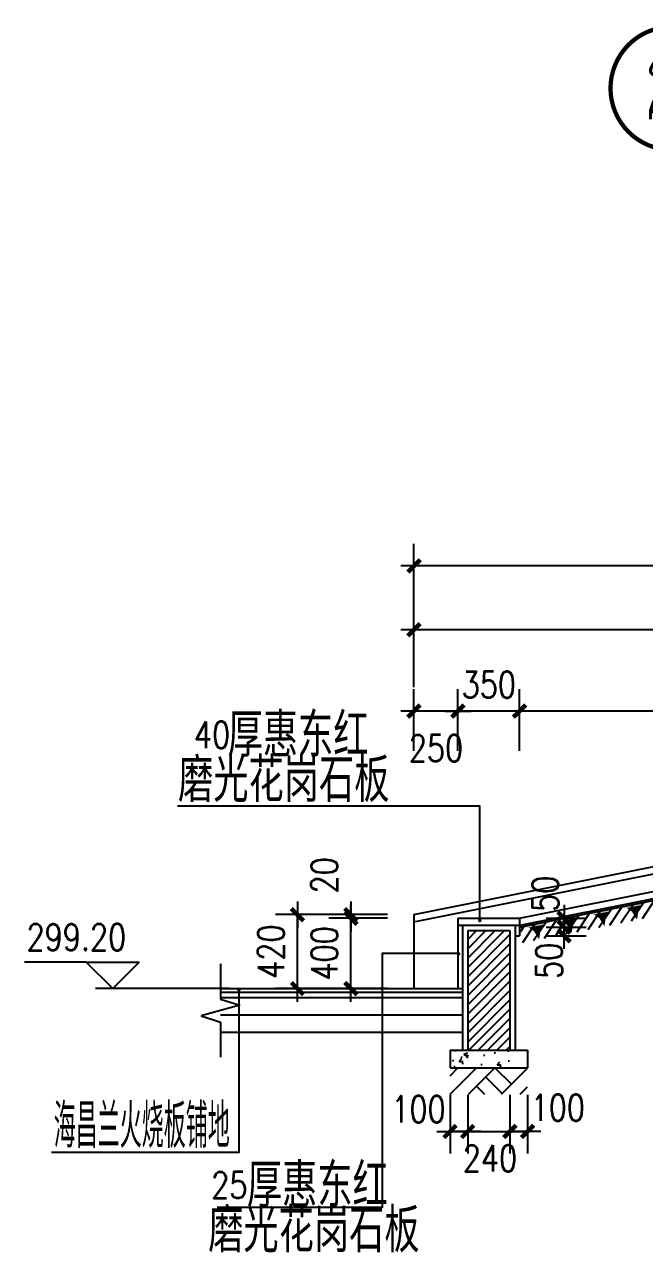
# Model space of a CAD drawing. Extents: x 0 to 11014425, y 0 to 2581013.
# Drawn here: x 10994411 to 11001450, y 2535369 to 2549317 of the extents above; entities that cross this region are included whole.
import ezdxf
from ezdxf.enums import TextEntityAlignment as Align

# ---------------------------------------------------------------- set-up
doc = ezdxf.new("R2010")
doc.units = 0
doc.header["$LTSCALE"] = 4000
doc.header["$MEASUREMENT"] = 0
doc.header["$PDMODE"] = 34
doc.linetypes.add('CONTINOUS', pattern=[0])
doc.linetypes.add('DASH', pattern=[0.35, 0.25, -0.1])
doc.layers.get('0').update_dxf_attribs({"color": 253, "linetype": 'DASH'})
doc.layers.get('DEFPOINTS').update_dxf_attribs({"linetype": 'CONTINUOUS'})
for name, color, linetype in [('1', 2, 'CONTINUOUS'), ('OTHER', 7, 'CONTINUOUS'), ('PUB_DIM', 3, 'CONTINUOUS'), ('PUB_HATCH', 7, 'CONTINUOUS'), ('PUB_TEXT', 7, 'CONTINUOUS'), ('PUB_TITLE', 4, 'CONTINUOUS')]:
    doc.layers.add(name, color=color, linetype=linetype)
doc.styles.add('_HZTXT', font='txt.shx', dxfattribs={"width": 0.8, "bigfont": 'HZTXT.shx'})
doc.styles.add('COMP', font='COMPLEX', dxfattribs={"bigfont": 'hztxt'})
doc.styles.add('DIM_FONT', font='SIMPLEX.shx', dxfattribs={"width": 0.8})
doc.dimstyles.new('DIMN50', dxfattribs={"dimscale": 0.5, "dimtxt": 300, "dimasz": 1, "dimexe": 250, "dimexo": 300, "dimgap": 150, "dimtad": 1, "dimdec": 0, "dimzin": 0, "dimtxsty": 'DIM_FONT', "dimblk": '_DIMX', "dimcen": 0.09, "dimclrt": 7, "dimazin": 3, "dimtfac": 1, "dimtdec": 0, "dimtix": 1, "dimtmove": 0, "dimatfit": 3, "dimtolj": 1, "dimtzin": 0})

# ---------------------------------------------------------------- blocks, each defined once
blk = doc.blocks.new('_INDEX1')
at = {"const_width": 0.035}
blk.add_lwpolyline([(-0.5, 0, 1), (0.5, 0, 1)], format="xyb", close=True, dxfattribs=at)
at = {"style": 'COMP', "width": 2.333333}
blk.add_attdef('1', text='', height=0.5, dxfattribs=at).set_placement((-0.25, -0.25), (0.25, -0.25), align=Align.FIT)
blk = doc.blocks.new('_DIMX')
blk.add_line((-150, 0), (150, 0))
at = {"const_width": 50}
blk.add_lwpolyline([(-70, -70), (70, 70)], dxfattribs=at)
blk = doc.blocks.new('*D330')
at = {"color": 0, "linetype": 'BYBLOCK'}
for p, q in [((11053466.4, 2550383), (11053466.4, 2550734)), ((11053716.4, 2550383), (11053716.4, 2550734)), ((11053715.9, 2550609), (11053466.9, 2550609))]:
    blk.add_line(p, q, dxfattribs=at)
at = {"layer": 'DEFPOINTS', "color": 0, "linetype": 'BYBLOCK'}
for p in [(11053466.4, 2550609), (11053466.4, 2550233), (11053716.4, 2550233)]:
    blk.add_point(p, dxfattribs=at)
at = {"color": 0, "linetype": 'BYBLOCK', "xscale": 0.5, "yscale": 0.5, "zscale": 0.5, "rotation": 180}
blk.add_blockref('_DIMX', (11053466.4, 2550609), dxfattribs=at)
at = {"color": 0, "linetype": 'BYBLOCK', "xscale": 0.5, "yscale": 0.5, "zscale": 0.5}
blk.add_blockref('_DIMX', (11053716.4, 2550609), dxfattribs=at)
at = {"color": 7, "linetype": 'BYBLOCK', "insert": (11053591.4, 2550398.4), "char_height": 150, "attachment_point": 5, "style": 'DIM_FONT'}
blk.add_mtext('\\A1;250', dxfattribs=at)
blk = doc.blocks.new('*D331')
at = {"color": 0, "linetype": 'BYBLOCK'}
for p, q in [((11053716.4, 2550383), (11053716.4, 2550734)), ((11054066.4, 2550383), (11054066.4, 2550734)), ((11053715.9, 2550609), (11053715.4, 2550609)), ((11054066.4, 2550609), (11053716.4, 2550609)), ((11054066.9, 2550609), (11054067.4, 2550609))]:
    blk.add_line(p, q, dxfattribs=at)
at = {"layer": 'DEFPOINTS', "color": 0, "linetype": 'BYBLOCK'}
for p in [(11053716.4, 2550609), (11053716.4, 2550233), (11054066.4, 2550233)]:
    blk.add_point(p, dxfattribs=at)
at = {"color": 0, "linetype": 'BYBLOCK', "xscale": 0.5, "yscale": 0.5, "zscale": 0.5}
blk.add_blockref('_DIMX', (11053716.4, 2550609), dxfattribs=at)
at = {"color": 0, "linetype": 'BYBLOCK', "xscale": 0.5, "yscale": 0.5, "zscale": 0.5, "rotation": 180}
blk.add_blockref('_DIMX', (11054066.4, 2550609), dxfattribs=at)
at = {"color": 7, "linetype": 'BYBLOCK', "insert": (11053891.4, 2550759), "char_height": 150, "attachment_point": 5, "style": 'DIM_FONT'}
blk.add_mtext('\\A1;350', dxfattribs=at)
blk = doc.blocks.new('*D332')
at = {"color": 0, "linetype": 'BYBLOCK'}
for p, q in [((11053466.4, 2550745.1), (11053466.4, 2551195.9)), ((11057866.4, 2550745.1), (11057866.4, 2551195.9)), ((11057865.9, 2551070.9), (11053466.9, 2551070.9))]:
    blk.add_line(p, q, dxfattribs=at)
at = {"layer": 'DEFPOINTS', "color": 0, "linetype": 'BYBLOCK'}
for p in [(11053466.4, 2551070.9), (11053466.4, 2550595.1), (11057866.4, 2550595.1)]:
    blk.add_point(p, dxfattribs=at)
at = {"color": 0, "linetype": 'BYBLOCK', "xscale": 0.5, "yscale": 0.5, "zscale": 0.5, "rotation": 180}
blk.add_blockref('_DIMX', (11053466.4, 2551070.9), dxfattribs=at)
at = {"color": 0, "linetype": 'BYBLOCK', "xscale": 0.5, "yscale": 0.5, "zscale": 0.5}
blk.add_blockref('_DIMX', (11057866.4, 2551070.9), dxfattribs=at)
at = {"color": 7, "linetype": 'BYBLOCK', "insert": (11055666.4, 2551220.9), "char_height": 150, "attachment_point": 5, "style": 'DIM_FONT'}
blk.add_mtext('\\A1;4400', dxfattribs=at)
blk = doc.blocks.new('*D334')
at = {"color": 0, "linetype": 'BYBLOCK'}
for p, q in [((11053466.4, 2551107.6), (11053466.4, 2551558.5)), ((11058766.4, 2551107.6), (11058766.4, 2551558.5)), ((11058765.9, 2551433.5), (11053466.9, 2551433.5))]:
    blk.add_line(p, q, dxfattribs=at)
at = {"layer": 'DEFPOINTS', "color": 0, "linetype": 'BYBLOCK'}
for p in [(11053466.4, 2551433.5), (11053466.4, 2550957.6), (11058766.4, 2550957.6)]:
    blk.add_point(p, dxfattribs=at)
at = {"color": 0, "linetype": 'BYBLOCK', "xscale": 0.5, "yscale": 0.5, "zscale": 0.5, "rotation": 180}
blk.add_blockref('_DIMX', (11053466.4, 2551433.5), dxfattribs=at)
at = {"color": 0, "linetype": 'BYBLOCK', "xscale": 0.5, "yscale": 0.5, "zscale": 0.5}
blk.add_blockref('_DIMX', (11058766.4, 2551433.5), dxfattribs=at)
at = {"color": 7, "linetype": 'BYBLOCK', "insert": (11056116.4, 2551583.5), "char_height": 150, "attachment_point": 5, "style": 'DIM_FONT'}
blk.add_mtext('\\A1;5300', dxfattribs=at)
blk = doc.blocks.new('*D335')
at = {"color": 0, "linetype": 'BYBLOCK'}
for p, q in [((11054066.4, 2550383), (11054066.4, 2550734)), ((11057066.4, 2550383), (11057066.4, 2550734)), ((11057065.9, 2550609), (11054066.9, 2550609))]:
    blk.add_line(p, q, dxfattribs=at)
at = {"layer": 'DEFPOINTS', "color": 0, "linetype": 'BYBLOCK'}
for p in [(11054066.4, 2550609), (11054066.4, 2550233), (11057066.4, 2550233)]:
    blk.add_point(p, dxfattribs=at)
at = {"color": 0, "linetype": 'BYBLOCK', "xscale": 0.5, "yscale": 0.5, "zscale": 0.5, "rotation": 180}
blk.add_blockref('_DIMX', (11054066.4, 2550609), dxfattribs=at)
at = {"color": 0, "linetype": 'BYBLOCK', "xscale": 0.5, "yscale": 0.5, "zscale": 0.5}
blk.add_blockref('_DIMX', (11057066.4, 2550609), dxfattribs=at)
at = {"color": 7, "linetype": 'BYBLOCK', "insert": (11055566.4, 2550759), "char_height": 150, "attachment_point": 5, "style": 'DIM_FONT'}
blk.add_mtext('\\A1;3000', dxfattribs=at)
blk = doc.blocks.new('*D336')
at = {"color": 0, "linetype": 'BYBLOCK'}
for p, q in [((11053316.4, 2549433), (11052983.1, 2549433)), ((11053108.1, 2549433.5), (11053108.1, 2549434)), ((11053108.1, 2549033), (11053108.1, 2549433)), ((11053316.4, 2549033), (11052983.1, 2549033)), ((11053108.1, 2549032.5), (11053108.1, 2549032))]:
    blk.add_line(p, q, dxfattribs=at)
at = {"layer": 'DEFPOINTS', "color": 0, "linetype": 'BYBLOCK'}
for p in [(11053108.1, 2549433), (11053466.4, 2549433), (11053466.4, 2549033)]:
    blk.add_point(p, dxfattribs=at)
at = {"color": 0, "linetype": 'BYBLOCK', "xscale": 0.5, "yscale": 0.5, "zscale": 0.5}
for p, rotation in [((11053108.1, 2549433), 270), ((11053108.1, 2549033), 90)]:
    blk.add_blockref('_DIMX', p, dxfattribs=dict(at, rotation=rotation))
at = {"color": 7, "linetype": 'BYBLOCK', "insert": (11052958.1, 2549233), "char_height": 150, "attachment_point": 5, "rotation": 90, "style": 'DIM_FONT'}
blk.add_mtext('\\A1;400', dxfattribs=at)
blk = doc.blocks.new('*D337')
at = {"color": 0, "linetype": 'BYBLOCK'}
for p, q in [((11053316.4, 2549453), (11052983.1, 2549453)), ((11053316.4, 2549433), (11052983.1, 2549433)), ((11053108.1, 2549453.5), (11053108.1, 2549454)), ((11053108.1, 2549433), (11053108.1, 2549453)), ((11053108.1, 2549433), (11053108.1, 2549453)), ((11053108.1, 2549432.5), (11053108.1, 2549432))]:
    blk.add_line(p, q, dxfattribs=at)
at = {"layer": 'DEFPOINTS', "color": 0, "linetype": 'BYBLOCK'}
for p in [(11053108.1, 2549453), (11053466.4, 2549453), (11053466.4, 2549433)]:
    blk.add_point(p, dxfattribs=at)
at = {"color": 0, "linetype": 'BYBLOCK', "xscale": 0.5, "yscale": 0.5, "zscale": 0.5}
for p, rotation in [((11053108.1, 2549453), 270), ((11053108.1, 2549433), 90)]:
    blk.add_blockref('_DIMX', p, dxfattribs=dict(at, rotation=rotation))
at = {"color": 7, "linetype": 'BYBLOCK', "insert": (11052958.1, 2549676.2), "char_height": 150, "attachment_point": 5, "rotation": 90, "style": 'DIM_FONT'}
blk.add_mtext('\\A1;20', dxfattribs=at)
blk = doc.blocks.new('*D340')
at = {"color": 0, "linetype": 'BYBLOCK'}
for p, q in [((11053012.8, 2549453), (11052679.6, 2549453)), ((11052804.6, 2549453.5), (11052804.6, 2549454)), ((11052804.6, 2549033), (11052804.6, 2549453)), ((11053012.8, 2549033), (11052679.6, 2549033)), ((11052804.6, 2549032.5), (11052804.6, 2549032))]:
    blk.add_line(p, q, dxfattribs=at)
at = {"layer": 'DEFPOINTS', "color": 0, "linetype": 'BYBLOCK'}
for p in [(11052804.6, 2549453), (11053162.8, 2549453), (11053162.8, 2549033)]:
    blk.add_point(p, dxfattribs=at)
at = {"color": 0, "linetype": 'BYBLOCK', "xscale": 0.5, "yscale": 0.5, "zscale": 0.5}
for p, rotation in [((11052804.6, 2549453), 270), ((11052804.6, 2549033), 90)]:
    blk.add_blockref('_DIMX', p, dxfattribs=dict(at, rotation=rotation))
at = {"color": 7, "linetype": 'BYBLOCK', "insert": (11052654.6, 2549243), "char_height": 150, "attachment_point": 5, "rotation": 90, "style": 'DIM_FONT'}
blk.add_mtext('\\A1;420', dxfattribs=at)
blk = doc.blocks.new('*D342')
at = {"color": 0, "linetype": 'BYBLOCK'}
for p, q in [((11053671.4, 2540155.7), (11053671.4, 2539821.8)), ((11053771.4, 2540155.7), (11053771.4, 2539821.8)), ((11053670.9, 2539946.8), (11053670.4, 2539946.8)), ((11053671.4, 2539946.8), (11053771.4, 2539946.8)), ((11053671.4, 2539946.8), (11053771.4, 2539946.8)), ((11053771.9, 2539946.8), (11053772.4, 2539946.8))]:
    blk.add_line(p, q, dxfattribs=at)
at = {"layer": 'DEFPOINTS', "color": 0, "linetype": 'BYBLOCK'}
for p in [(11053671.4, 2540305.7), (11053771.4, 2540305.7), (11053771.4, 2539946.8)]:
    blk.add_point(p, dxfattribs=at)
at = {"color": 0, "linetype": 'BYBLOCK', "xscale": 0.5, "yscale": 0.5, "zscale": 0.5}
blk.add_blockref('_DIMX', (11053671.4, 2539946.8), dxfattribs=at)
at = {"color": 0, "linetype": 'BYBLOCK', "xscale": 0.5, "yscale": 0.5, "zscale": 0.5, "rotation": 180}
blk.add_blockref('_DIMX', (11053771.4, 2539946.8), dxfattribs=at)
at = {"color": 7, "linetype": 'BYBLOCK', "insert": (11053492.2, 2540073.2), "char_height": 150, "attachment_point": 5, "style": 'DIM_FONT'}
blk.add_mtext('\\A1;100', dxfattribs=at)
blk = doc.blocks.new('*D343')
at = {"color": 0, "linetype": 'BYBLOCK'}
for p, q in [((11053771.4, 2540155.7), (11053771.4, 2539821.8)), ((11054011.4, 2540155.7), (11054011.4, 2539821.8)), ((11053771.9, 2539946.8), (11054010.9, 2539946.8))]:
    blk.add_line(p, q, dxfattribs=at)
at = {"layer": 'DEFPOINTS', "color": 0, "linetype": 'BYBLOCK'}
for p in [(11053771.4, 2540305.7), (11054011.4, 2540305.7), (11054011.4, 2539946.8)]:
    blk.add_point(p, dxfattribs=at)
at = {"color": 0, "linetype": 'BYBLOCK', "xscale": 0.5, "yscale": 0.5, "zscale": 0.5, "rotation": 180}
blk.add_blockref('_DIMX', (11053771.4, 2539946.8), dxfattribs=at)
at = {"color": 0, "linetype": 'BYBLOCK', "xscale": 0.5, "yscale": 0.5, "zscale": 0.5}
blk.add_blockref('_DIMX', (11054011.4, 2539946.8), dxfattribs=at)
at = {"color": 7, "linetype": 'BYBLOCK', "insert": (11053898, 2539794), "char_height": 150, "attachment_point": 5, "style": 'DIM_FONT'}
blk.add_mtext('\\A1;240', dxfattribs=at)
blk = doc.blocks.new('*D344')
at = {"color": 0, "linetype": 'BYBLOCK'}
for p, q in [((11054011.4, 2540155.7), (11054011.4, 2539821.8)), ((11054111.4, 2540155.7), (11054111.4, 2539821.8)), ((11054010.9, 2539946.8), (11054010.4, 2539946.8)), ((11054011.4, 2539946.8), (11054111.4, 2539946.8)), ((11054011.4, 2539946.8), (11054111.4, 2539946.8)), ((11054111.9, 2539946.8), (11054112.4, 2539946.8))]:
    blk.add_line(p, q, dxfattribs=at)
at = {"layer": 'DEFPOINTS', "color": 0, "linetype": 'BYBLOCK'}
for p in [(11054011.4, 2540305.7), (11054111.4, 2540305.7), (11054111.4, 2539946.8)]:
    blk.add_point(p, dxfattribs=at)
at = {"color": 0, "linetype": 'BYBLOCK', "xscale": 0.5, "yscale": 0.5, "zscale": 0.5}
blk.add_blockref('_DIMX', (11054011.4, 2539946.8), dxfattribs=at)
at = {"color": 0, "linetype": 'BYBLOCK', "xscale": 0.5, "yscale": 0.5, "zscale": 0.5, "rotation": 180}
blk.add_blockref('_DIMX', (11054111.4, 2539946.8), dxfattribs=at)
at = {"color": 7, "linetype": 'BYBLOCK', "insert": (11054283.2, 2540082), "char_height": 150, "attachment_point": 5, "style": 'DIM_FONT'}
blk.add_mtext('\\A1;100', dxfattribs=at)
blk = doc.blocks.new('*D354')
at = {"color": 0, "linetype": 'BYBLOCK'}
for p, q in [((11054216.4, 2541107.9), (11054443.4, 2541107.9)), ((11054216.4, 2541058.2), (11054443.4, 2541058.2)), ((11054318.4, 2541108.4), (11054318.4, 2541108.9)), ((11054318.4, 2541058.2), (11054318.4, 2541107.9)), ((11054318.4, 2541058.2), (11054318.4, 2541107.9)), ((11054318.4, 2541057.7), (11054318.4, 2541057.2))]:
    blk.add_line(p, q, dxfattribs=at)
at = {"layer": 'DEFPOINTS', "color": 0, "linetype": 'BYBLOCK'}
for p in [(11054066.4, 2541107.9), (11054066.4, 2541058.2), (11054318.4, 2541107.9)]:
    blk.add_point(p, dxfattribs=at)
at = {"color": 0, "linetype": 'BYBLOCK', "xscale": 0.5, "yscale": 0.5, "zscale": 0.5}
for p, rotation in [((11054318.4, 2541107.9), 270), ((11054318.4, 2541058.2), 90)]:
    blk.add_blockref('_DIMX', p, dxfattribs=dict(at, rotation=rotation))
at = {"color": 7, "linetype": 'BYBLOCK', "insert": (11054233.5, 2540916), "char_height": 150, "attachment_point": 5, "rotation": 90, "style": 'DIM_FONT'}
blk.add_mtext('\\A1;50', dxfattribs=at)
blk = doc.blocks.new('*D355')
at = {"color": 0, "linetype": 'BYBLOCK'}
for p, q in [((11054216.4, 2541158.2), (11054443.4, 2541158.2)), ((11054318.4, 2541158.7), (11054318.4, 2541159.2)), ((11054318.4, 2541107.9), (11054318.4, 2541158.2)), ((11054318.4, 2541107.9), (11054318.4, 2541158.2)), ((11054216.4, 2541107.9), (11054443.4, 2541107.9)), ((11054318.4, 2541107.4), (11054318.4, 2541106.9))]:
    blk.add_line(p, q, dxfattribs=at)
at = {"layer": 'DEFPOINTS', "color": 0, "linetype": 'BYBLOCK'}
for p in [(11054066.4, 2541158.2), (11054318.4, 2541158.2), (11054066.4, 2541107.9)]:
    blk.add_point(p, dxfattribs=at)
at = {"color": 0, "linetype": 'BYBLOCK', "xscale": 0.5, "yscale": 0.5, "zscale": 0.5}
for p, rotation in [((11054318.4, 2541158.2), 270), ((11054318.4, 2541107.9), 90)]:
    blk.add_blockref('_DIMX', p, dxfattribs=dict(at, rotation=rotation))
at = {"color": 7, "linetype": 'BYBLOCK', "insert": (11054212, 2541296.8), "char_height": 150, "attachment_point": 5, "rotation": 90, "style": 'DIM_FONT'}
blk.add_mtext('\\A1;50', dxfattribs=at)
blk = doc.blocks.new('A$C303E2224')
at = {"layer": 'PUB_DIM', "linetype": 'CONTINOUS'}
h = blk.add_hatch(dxfattribs=at)
h.set_pattern_fill('ANSI31', color=8, scale=300, style=0)
h.set_pattern_definition([(45, (-11051252.53, -2539217.196), (-26.5165043, 26.5165043), [])])
h.paths.add_polyline_path([(2758.8, 1871), (2518.8, 1871), (2518.8, 1191), (2758.8, 1191)])
h = blk.add_hatch(dxfattribs=at)
h.set_pattern_fill('AN33C', color=8, scale=300, style=0)
h.set_pattern_definition([(50, (-11051252.53, -2539217.2), (215.1780548, -18.8256405), [22.5, -247.5]), (355, (-11051252.53, -2539217.2), (-41.6254, 225.65764), [18, -198]), (100.4514, (-11051234.6, -2539218.76), (173.5528145, 206.8318626), [19.122057, -210.3426336]), (46.1842, (-11051252.53, -2539157.2), (320.1723146, -49.655704), [33.75, -371.25]), (96.6356, (-11051225.85, -2539161.33), (280.398812, 292.235361), [28.683086, -315.5139]), (351.1842, (-11051252.53, -2539157.2), (280.398584, 292.23558), [27, -297]), (21, (-11051222.53, -2539172.2), (179.0721156, -120.7856672), [22.5, -247.5]), (326, (-11051222.53, -2539172.2), (72.9945996, 217.5450135), [18, -198]), (71.4514, (-11051207.6, -2539182.26), (252.0667886, 96.759149), [19.122057, -210.3426336]), (37.5, (-11051252.53, -2539217.196), (3.6479566, 99.86815615), [0, -195.6, 0, -201, 0, -198.75]), (7.5, (-11051252.53, -2539217.2), (78.9208612, 118.3235136), [0, -114.6, 0, -191.1, 0, -75.75]), (327.5, (-11051319.43, -2539217.196), (160.14673085, -6.7664615), [0, -75, 0, -234, 0, -310.5]), (317.5, (-11051349.43, -2539217.2), (174.9558508, 30.0314947), [0, -97.5, 0, -155.4, 0, -220.5])])
h.paths.add_polyline_path([(2858.8, 1091), (2858.8, 1191), (2418.8, 1191), (2418.8, 1091)])
at = {"layer": '1', "color": 4, "linetype": 'CONTINOUS'}
for p, q in [((2813.9, 1941), (5813.9, 2541)), ((2463.9, 1941), (2813.9, 1941)), ((2788.9, 1841), (2813.9, 1841)), ((1115.7, 1541), (2488.9, 1541))]:
    blk.add_line(p, q, dxfattribs=at)
at = {"layer": '1', "color": 3, "linetype": 'CONTINOUS'}
blk.add_line((1115.7, 1521), (2488.9, 1521), dxfattribs=at)
at = {"layer": '1', "color": 255, "linetype": 'CONTINOUS'}
for p, q in [((1115.7, 1491), (2488.9, 1491)), ((2418.8, 1191), (2858.8, 1191)), ((2418.8, 1091), (2858.8, 1091))]:
    blk.add_line(p, q, dxfattribs=at)
at = {"layer": '1', "color": 4, "linetype": 'CONTINOUS', "flags": 128}
for points in [[(2213.9, 1961), (6113.9, 2741)], [(2463.9, 1941), (2463.9, 1541)], [(2813.9, 1941), (2813.9, 1841)]]:
    blk.add_lwpolyline(points, dxfattribs=at)
at = {"layer": '1', "color": 255, "linetype": 'CONTINOUS', "flags": 128}
for points in [[(2518.8, 1871), (2518.8, 1191)], [(2758.8, 1871), (2758.8, 1191)], [(2418.8, 1191), (2418.8, 1091)], [(2858.8, 1191), (2858.8, 1091)]]:
    blk.add_lwpolyline(points, dxfattribs=at)
at = {"layer": 'OTHER', "linetype": 'CONTINOUS'}
for p, q in [((1115.7, 1681), (1115.7, 1481)), ((1115.7, 1481), (1225.7, 1446)), ((1225.7, 1446), (1005.7, 1386)), ((1005.7, 1386), (1115.7, 1351)), ((1115.7, 1351), (1115.7, 1151))]:
    blk.add_line(p, q, dxfattribs=at)
at = {"layer": 'PUB_DIM', "color": 3, "linetype": 'CONTINOUS'}
for p, q in [((2813.9, 1890.7), (5813.9, 2490.7)), ((2788.9, 1901), (2788.9, 1191)), ((353.7, 1691), (3, 1691)), ((503.7, 1541), (353.7, 1691)), ((353.7, 1691), (653.7, 1691)), ((653.7, 1691), (503.7, 1541))]:
    blk.add_line(p, q, dxfattribs=at)
at = {"layer": 'PUB_DIM', "linetype": 'CONTINOUS'}
for p, q in [((2488.9, 1391), (1115.7, 1391)), ((2488.9, 1291), (1115.7, 1291))]:
    blk.add_line(p, q, dxfattribs=at)
at = {"layer": 'PUB_DIM', "color": 3, "linetype": 'CONTINOUS', "flags": 128}
for points in [[(2221.7, 1921.8), (6121.7, 2701.8)], [(2463.9, 1901), (2817.8, 1901), (5813.9, 2500.2)], [(2488.9, 1901), (2488.9, 1191)]]:
    blk.add_lwpolyline(points, dxfattribs=at)
at = {"layer": 'PUB_DIM', "linetype": 'CONTINOUS', "flags": 128}
for points in [[(2587.5, 1923), (2587.5, 2577.8), (871.4, 2577.8)], [(2463.9, 1741), (2034.1, 1741), (2034.1, 296.9), (1095.9, 296.9)], [(1166.9, 1541), (405, 1541)]]:
    blk.add_lwpolyline(points, dxfattribs=at)
at = {"layer": 'PUB_DIM', "color": 4, "linetype": 'CONTINOUS', "flags": 128}
blk.add_lwpolyline([(2213.9, 1961), (2213.9, 1541)], dxfattribs=at)
at = {"layer": 'PUB_DIM', "linetype": 'CONTINOUS', "const_width": 9.75, "flags": 128}
for points in [[(2582.4, 1928.1, 1), (2592.7, 1928.1, 1)], [(2461.5, 1738.5, 1), (2471.7, 1738.5, 1)], [(1214.5, 1534.8, 1), (1224.7, 1534.8, 1)]]:
    blk.add_lwpolyline(points, format="xyb", close=True, dxfattribs=at)
at = {"layer": 'PUB_DIM', "color": 255, "linetype": 'CONTINOUS', "flags": 128}
blk.add_lwpolyline([(2518.8, 1871), (2758.8, 1871)], dxfattribs=at)
at = {"layer": 'PUB_DIM', "flags": 128}
blk.add_lwpolyline([(1219.6, 1534.8), (1219.6, 610.7), (156.7, 610.7)], dxfattribs=at)
at = {"layer": 'PUB_HATCH', "linetype": 'CONTINOUS'}
for p, q in [((3449.3, 1926), (3519.9, 2031.9)), ((3511, 1938.3), (3581.6, 2044.3)), ((3078.6, 1851.9), (3149.2, 1957.8)), ((3140.4, 1864.2), (3211, 1970.1)), ((3202.2, 1876.6), (3272.8, 1982.5)), ((3263.9, 1888.9), (3334.5, 1994.8)), ((3325.7, 1901.3), (3396.3, 2007.2)), ((3387.5, 1913.6), (3458.1, 2019.5)), ((2819.1, 1864.2), (2840.3, 1896)), ((2831.5, 1802.4), (2902.1, 1908.3)), ((2893.3, 1814.8), (2963.9, 1920.7)), ((2955.1, 1827.2), (3025.7, 1933.1)), ((3016.8, 1839.5), (3087.4, 1945.4)), ((2418.8, 1046), (2463.9, 1091)), ((2418.8, 941), (2568.9, 1091)), ((2523.9, 941), (2673.9, 1091)), ((2673.9, 1091), (2767.6, 997.3)), ((2711.4, 941), (2858.8, 1088.5)), ((2568.9, 986), (2613.9, 941)), ((2621.4, 1038.5), (2715.1, 944.8)), ((2816.4, 941), (2858.8, 983.5))]:
    blk.add_line(p, q, dxfattribs=at)
for points in [[(3369.8, 2001.9), (3555.2, 2039), (3421.9, 1998.5), (3508.4, 2015.8)], [(2999.2, 1927.8), (3184.5, 1964.8), (3051.2, 1924.4), (3137.7, 1941.7)], [(3184.5, 1964.8), (3369.8, 2001.9), (3236.6, 1961.5), (3323.1, 1978.8)], [(3236.6, 1961.5), (3323.1, 1978.8), (3266.4, 1940.8), (3303.5, 1948.2)], [(3421.9, 1998.5), (3508.4, 2015.8), (3451.7, 1977.9), (3488.8, 1985.3)], [(3451.7, 1977.9), (3488.8, 1985.3), (3480.2, 1932.2)], [(2813.9, 1890.7), (2999.2, 1927.8), (2865.9, 1887.3), (2952.4, 1904.6)], [(2865.9, 1887.3), (2952.4, 1904.6), (2895.7, 1866.7), (2932.8, 1874.1)], [(3051.2, 1924.4), (3137.7, 1941.7), (3081.1, 1903.8), (3118.1, 1911.2)], [(3081.1, 1903.8), (3118.1, 1911.2), (3109.5, 1858)], [(3266.4, 1940.8), (3303.5, 1948.2), (3294.8, 1895.1)], [(2895.7, 1866.7), (2932.8, 1874.1), (2924.2, 1821)]]:
    blk.add_solid(points, dxfattribs=at)
at = {"layer": 'PUB_DIM', "color": 7, "linetype": 'CONTINOUS', "style": 'DIM_FONT', "width": 0.8}
for s, p in [('40', (964.7, 2907.4)), ('25', (1062.8, 350))]:
    blk.add_text(s, height=150, dxfattribs=at).set_placement(p)
at = {"layer": 'PUB_DIM', "color": 3, "linetype": 'CONTINOUS', "style": 'DIM_FONT', "width": 0.8}
blk.add_text('299.20', height=150, dxfattribs=at).set_placement((297.1, 1832.9), align=Align.MIDDLE)
at = {"layer": 'PUB_TITLE', "color": 7, "style": '_HZTXT'}
for s, width, p in [('厚惠东红', 0.8, (1156, 2855.6)), ('磨光花岗石板', 0.8, (874.5, 2600.8)), ('海昌兰火烧板铺地', 0.5, (168.2, 635.9)), ('厚惠东红', 0.8, (1265.2, 298.1)), ('磨光花岗石板', 0.8, (1045.7, 43.4))]:
    blk.add_text(s, height=250, dxfattribs=dict(at, width=width)).set_placement(p)
at = {"layer": 'PUB_DIM', "color": 3, "linetype": 'CONTINOUS'}
for p1, p2, distance, picture, middle in [((7513.9, 3465.6), (2213.9, 3465.6), -475.8, '*D334', (4863.9, 4091.5)), ((6613.9, 3103), (2213.9, 3103), -475.8, '*D332', (4413.9, 3728.9)), ((2813.9, 2741), (2463.9, 2741), -376, '*D331', (2638.9, 3267)), ((5813.9, 2741), (2813.9, 2741), -376, '*D335', (4313.9, 3267))]:
    dim = blk.add_aligned_dim(p1=p1, p2=p2, distance=distance, dimstyle='DIMN50', dxfattribs=at)
    dim.commit()
    dim.dimension.update_dxf_attribs({"geometry": picture, "text_midpoint": middle, "insert": (-11051252.5, -2547492)})
dim = blk.add_linear_dim(base=(2213.9, 3117), p1=(2463.9, 2741), p2=(2213.9, 2741), angle=180, dimstyle='DIMN50', dxfattribs=at)
dim.commit()
dim.dimension.update_dxf_attribs({"geometry": '*D330', "text_midpoint": (2338.9, 2906.4), "dimtype": 129, "insert": (-11051252.5, -2547492)})
at = {"layer": 'PUB_DIM', "linetype": 'CONTINOUS'}
for base, p1, p2, angle, picture, middle, set_off in [((1855.6, 1961), (2213.9, 1941), (2213.9, 1961), 90, '*D337', (1705.6, 2184.2), (-11051252.5, -2547492)), ((3065.8, 1941), (2813.9, 1890.7), (2813.9, 1941), 90, '*D355', (2959.4, 2079.6), (-11051252.5, -2539217.2)), ((3065.8, 1890.7), (2813.9, 1841), (2813.9, 1890.7), 90, '*D354', (2981, 1698.8), (-11051252.5, -2539217.2)), ((2518.8, 729.6), (2418.8, 1088.5), (2518.8, 1088.5), 0, '*D342', (2239.7, 856), (-11051252.5, -2539217.2)), ((2758.8, 729.6), (2518.8, 1088.5), (2758.8, 1088.5), 0, '*D343', (2645.5, 576.8), (-11051252.5, -2539217.2)), ((2858.8, 729.6), (2758.8, 1088.5), (2858.8, 1088.5), 0, '*D344', (3030.7, 864.8), (-11051252.5, -2539217.2))]:
    dim = blk.add_linear_dim(base=base, p1=p1, p2=p2, angle=angle, dimstyle='DIMN50', dxfattribs=at)
    dim.commit()
    dim.dimension.update_dxf_attribs({"geometry": picture, "text_midpoint": middle, "dimtype": 129, "insert": set_off})
for p1, p2, picture, middle in [((1910.3, 1541), (1910.3, 1961), '*D340', (1402, 1751)), ((2213.9, 1541), (2213.9, 1941), '*D336', (1705.6, 1741))]:
    dim = blk.add_aligned_dim(p1=p1, p2=p2, distance=358.2, dimstyle='DIMN50', dxfattribs=at)
    dim.commit()
    dim.dimension.update_dxf_attribs({"geometry": picture, "text_midpoint": middle, "insert": (-11051252.5, -2547492)})

msp = doc.modelspace()

# ---------------------------------------------------------------- block references
at = {"layer": 'PUB_DIM', "linetype": 'CONTINOUS', "xscale": 2, "yscale": 2, "zscale": 2}
msp.add_blockref('A$C303E2224', (10994405, 2535284), dxfattribs=at)
at = {"layer": 'PUB_TEXT', "linetype": 'CONTINOUS'}
ref = msp.add_blockref('_INDEX1', (11001764.512, 2548592.107), dxfattribs=dict(at, xscale=1400, yscale=1400, zscale=1400))
ref.add_attrib('1', '2', dxfattribs={"layer": '0', "height": 700, "style": 'COMP', "width": 1.5}).set_placement((11001414.512, 2548242.107), (11002114.512, 2548242.107), align=Align.FIT)

doc.saveas('drawing.dxf')
